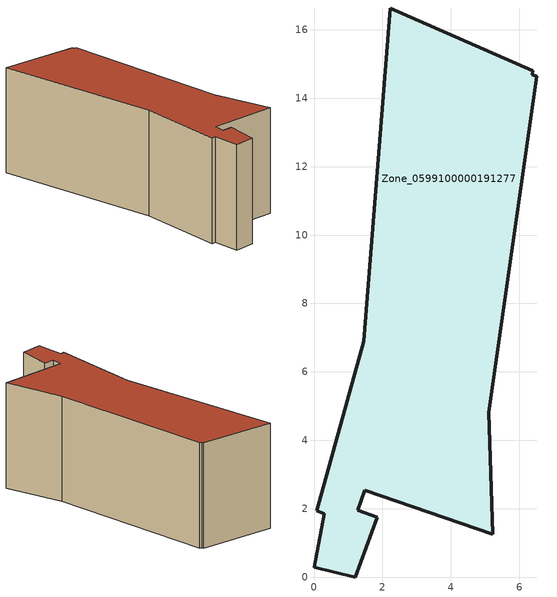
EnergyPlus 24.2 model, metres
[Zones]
Zone_0599100000191277
 floor ground (C_G): 1.48,2.53 1.27,1.95 1.85,1.75 1.21,0 0,0.29 0.3,1.85 0.08,1.94 1.45,6.89 2.23,16.64 6.39,14.81 6.37,14.68 6.51,14.64 5.11,4.82 5.22,1.25 z0
 wall outside (C_F): 1.27,1.95 1.48,2.53 5.22,1.25 5.11,4.82 6.51,14.64 6.37,14.68 6.39,14.81 2.23,16.64 1.45,6.89 0.08,1.94 0.3,1.85 0,0.29 1.21,0 1.85,1.75 1.27,1.95 z0:6.49
 roof outside (C_R): 1.48,2.53 5.22,1.25 5.11,4.82 6.51,14.64 6.37,14.68 6.39,14.81 2.23,16.64 1.45,6.89 0.08,1.94 0.3,1.85 0,0.29 1.21,0 1.85,1.75 1.27,1.95 z6.49
[BUILDING]
Pand.0599100000191277: North Axis=0; Terrain=City; Loads Convergence Tolerance Value=0.04; Temperature Convergence Tolerance Value=0.4; Solar Distribution=FullExterior; Maximum Number of Warmup Days=25; Minimum Number of Warmup Days=1
[Site:Location]
Rotterdam.The.Hague.AP_ZH_NLD Design_Conditions: Latitude=51.96; Longitude=4.45; Time Zone=1; Elevation=-4.5
[SITE:GROUNDTEMPERATURE:BUILDINGSURFACE]
18, 18, 18, 18, 18, 18, 18, 18, 18, 18, 18, 18
[MATERIAL] Thermal Absorptance=0.9; Solar Absorptance=0.7; Visible Absorptance=0.7
Name | Roughness | Thickness | Conductivity | Density | Specific Heat
G.TI.1946 | MediumSmooth | 0.15 | 1 | 540 | 1210
F.TI.1946 | Rough | 0.3 | 0.857143 | 1920 | 840
R.TI.1946 | MediumRough | 0.2 | 0.1 | 1500 | 1000
[CONSTRUCTION]
C_G: G.TI.1946
C_F: F.TI.1946
C_R: R.TI.1946
[ZONE]
Zone_0599100000191277: Type=1; Multiplier=1; Ceiling Height=Autocalculate; Volume=Autocalculate; Floor Area=autocalculate; Part of Total Floor Area=Yes
[ZONEINFILTRATION:DESIGNFLOWRATE]
Infil_Zone_0599100000191277: Zone or ZoneList or Space or SpaceList=Zone_0599100000191277; Schedule=AlwaysOn; Design Flow Rate Calculation Method=Flow/Area; Flow Rate per Floor Area=0.003; Constant Term Coefficient=1; Temperature Term Coefficient=0; Velocity Term Coefficient=0; Velocity Squared Term Coefficient=0
[HVACTEMPLATE:ZONE:IDEALLOADSAIRSYSTEM]
Zone_0599100000191277: Maximum Heating Supply Air Temperature=50; Minimum Cooling Supply Air Temperature=13; Maximum Heating Supply Air Humidity Ratio=0.0156; Minimum Cooling Supply Air Humidity Ratio=0.0077; Heating Limit=NoLimit; Cooling Limit=NoLimit; Dehumidification Control Type=ConstantSensibleHeatRatio; Cooling Sensible Heat Ratio=0.7; Dehumidification Setpoint=60; Humidification Control Type=None; Humidification Setpoint=30; Outdoor Air Method=None; Outdoor Air Flow Rate per Person=0.00944; Outdoor Air Flow Rate per Zone Floor Area=0; Outdoor Air Flow Rate per Zone=0; Demand Controlled Ventilation Type=None; Outdoor Air Economizer Type=NoEconomizer; Heat Recovery Type=None; Sensible Heat Recovery Effectiveness=0.7; Latent Heat Recovery Effectiveness=0.65
[ZONECONTROL:THERMOSTAT]
ThermostatControl_Zone_0599100000191277: Zone or ZoneList=Zone_0599100000191277; Control Type Schedule=DualSetpointControlType; Control 1=Thermostat_Zone_0599100000191277; Temperature Difference Between Cutout And Setpoint=0
[THERMOSTATSETPOINT:DUALSETPOINT]
Thermostat_Zone_0599100000191277: Heating Setpoint Temperature Schedule=HeatingSetpoint_Zone_0599100000191277; Cooling Setpoint Temperature Schedule=CoolingSetpoint_Zone_0599100000191277
[SCHEDULE:COMPACT]
HeatingSetpoint_Zone_0599100000191277: Through: 12/31, For: AllDays, Until: 24:00, 21
CoolingSetpoint_Zone_0599100000191277: Through: 12/31, For: AllDays, Until: 24:00, 24
DualSetpointControlType: Through: 12/31, For: AllDays, Until: 24:00, 4
AlwaysOn: Through: 12/31, For: AllDays, Until: 24:00, 1
